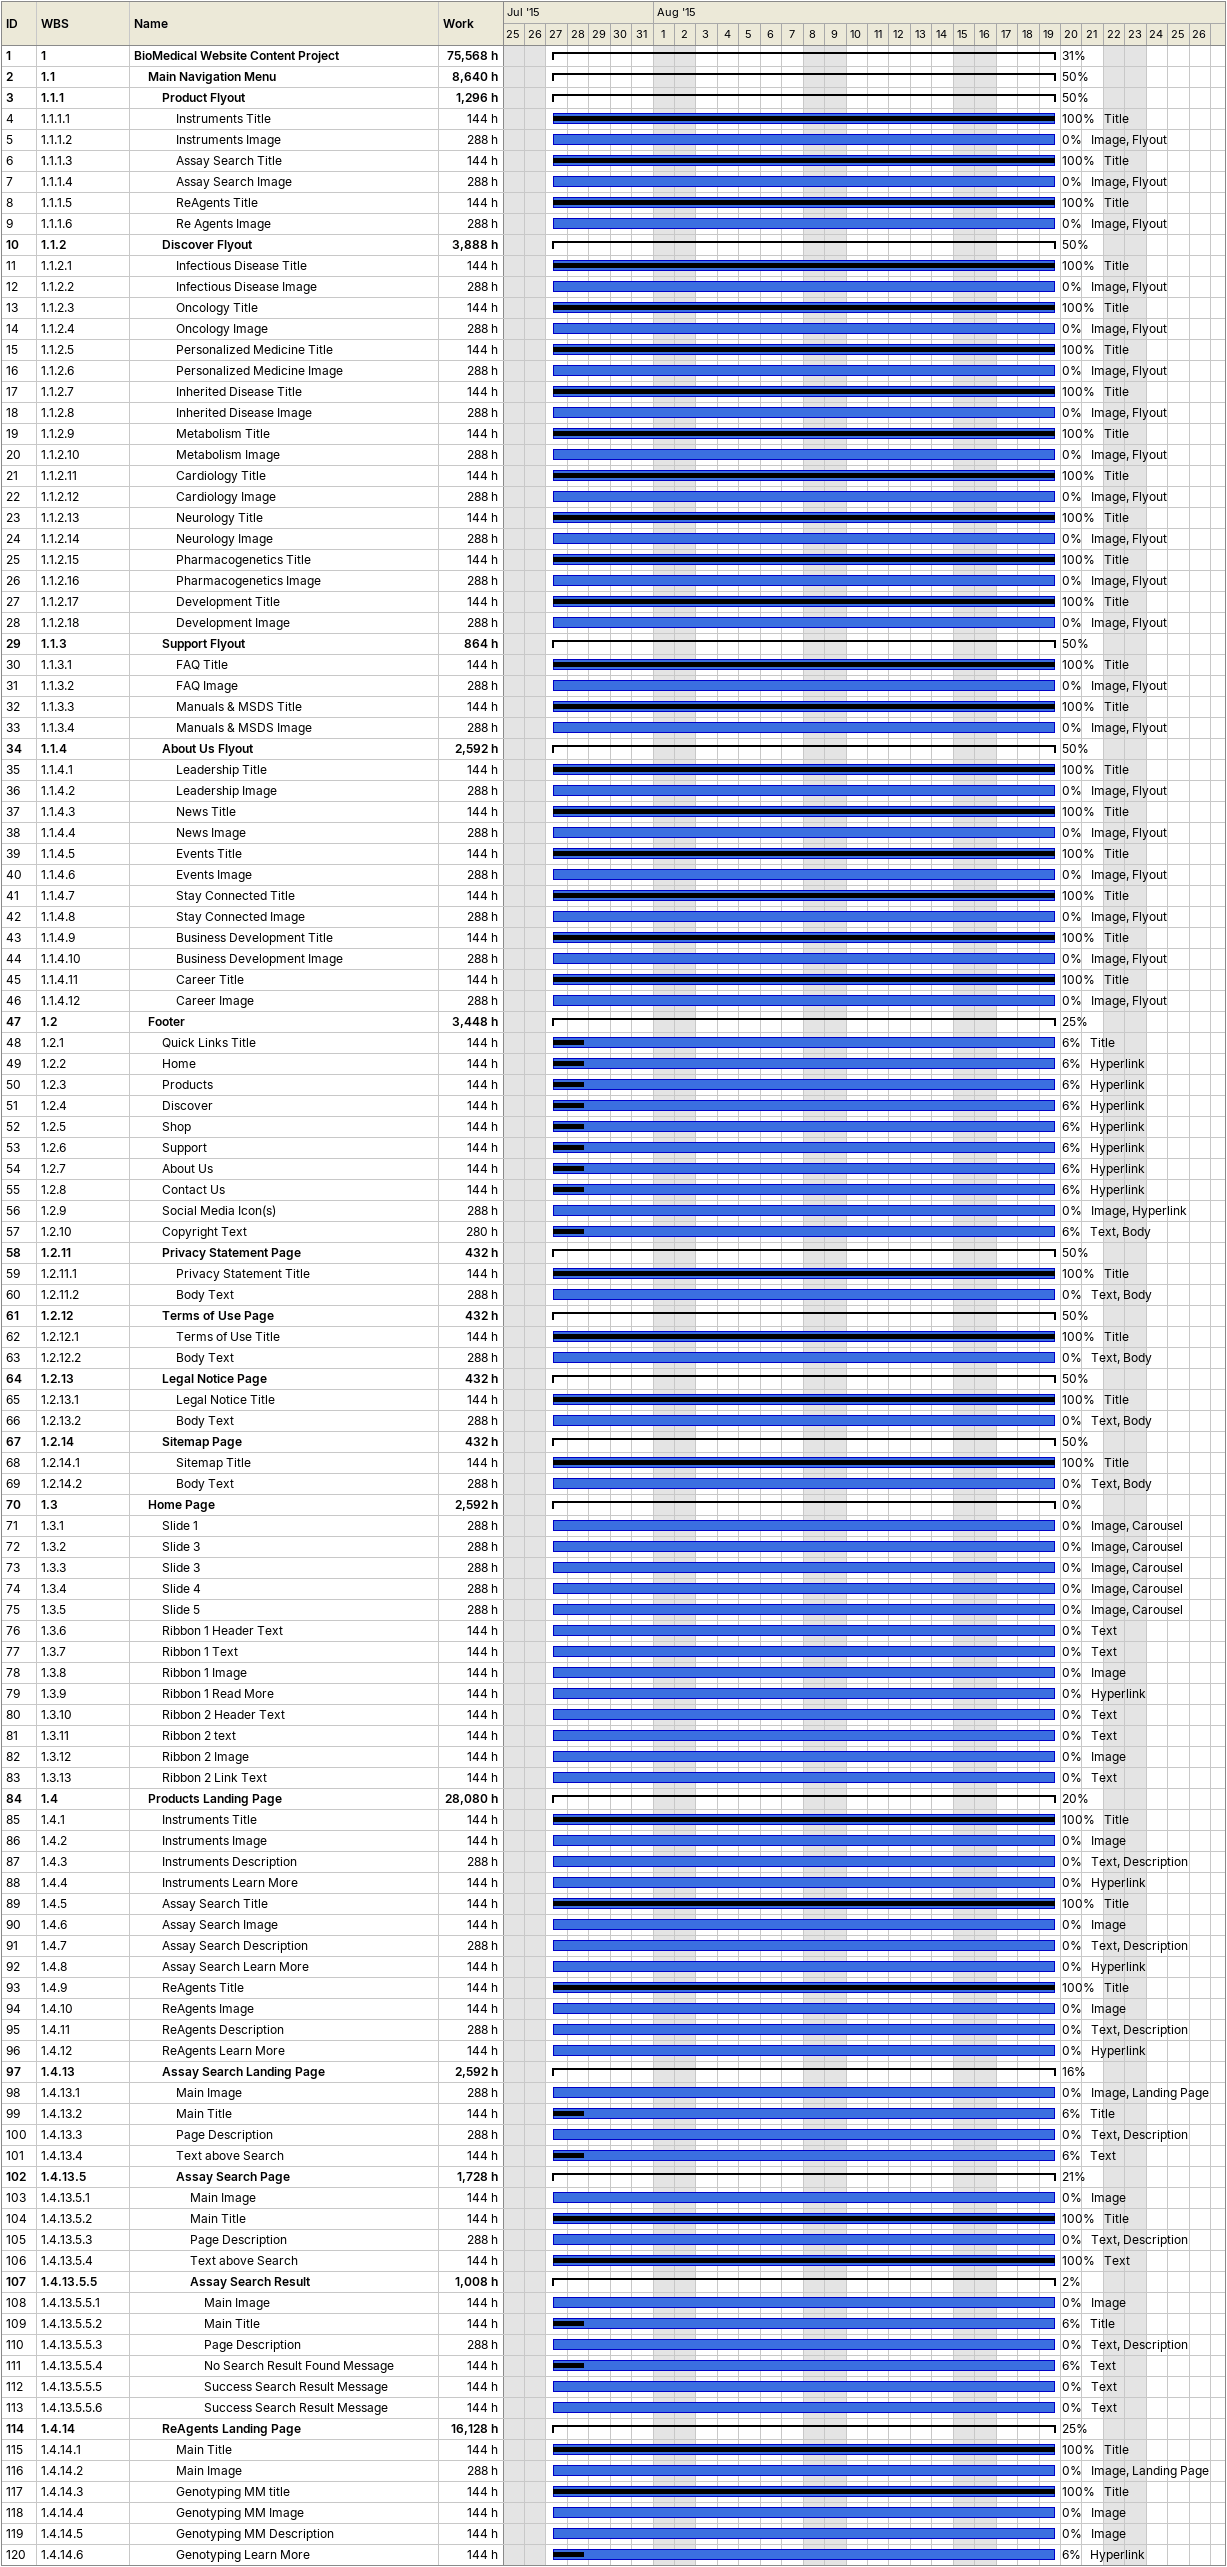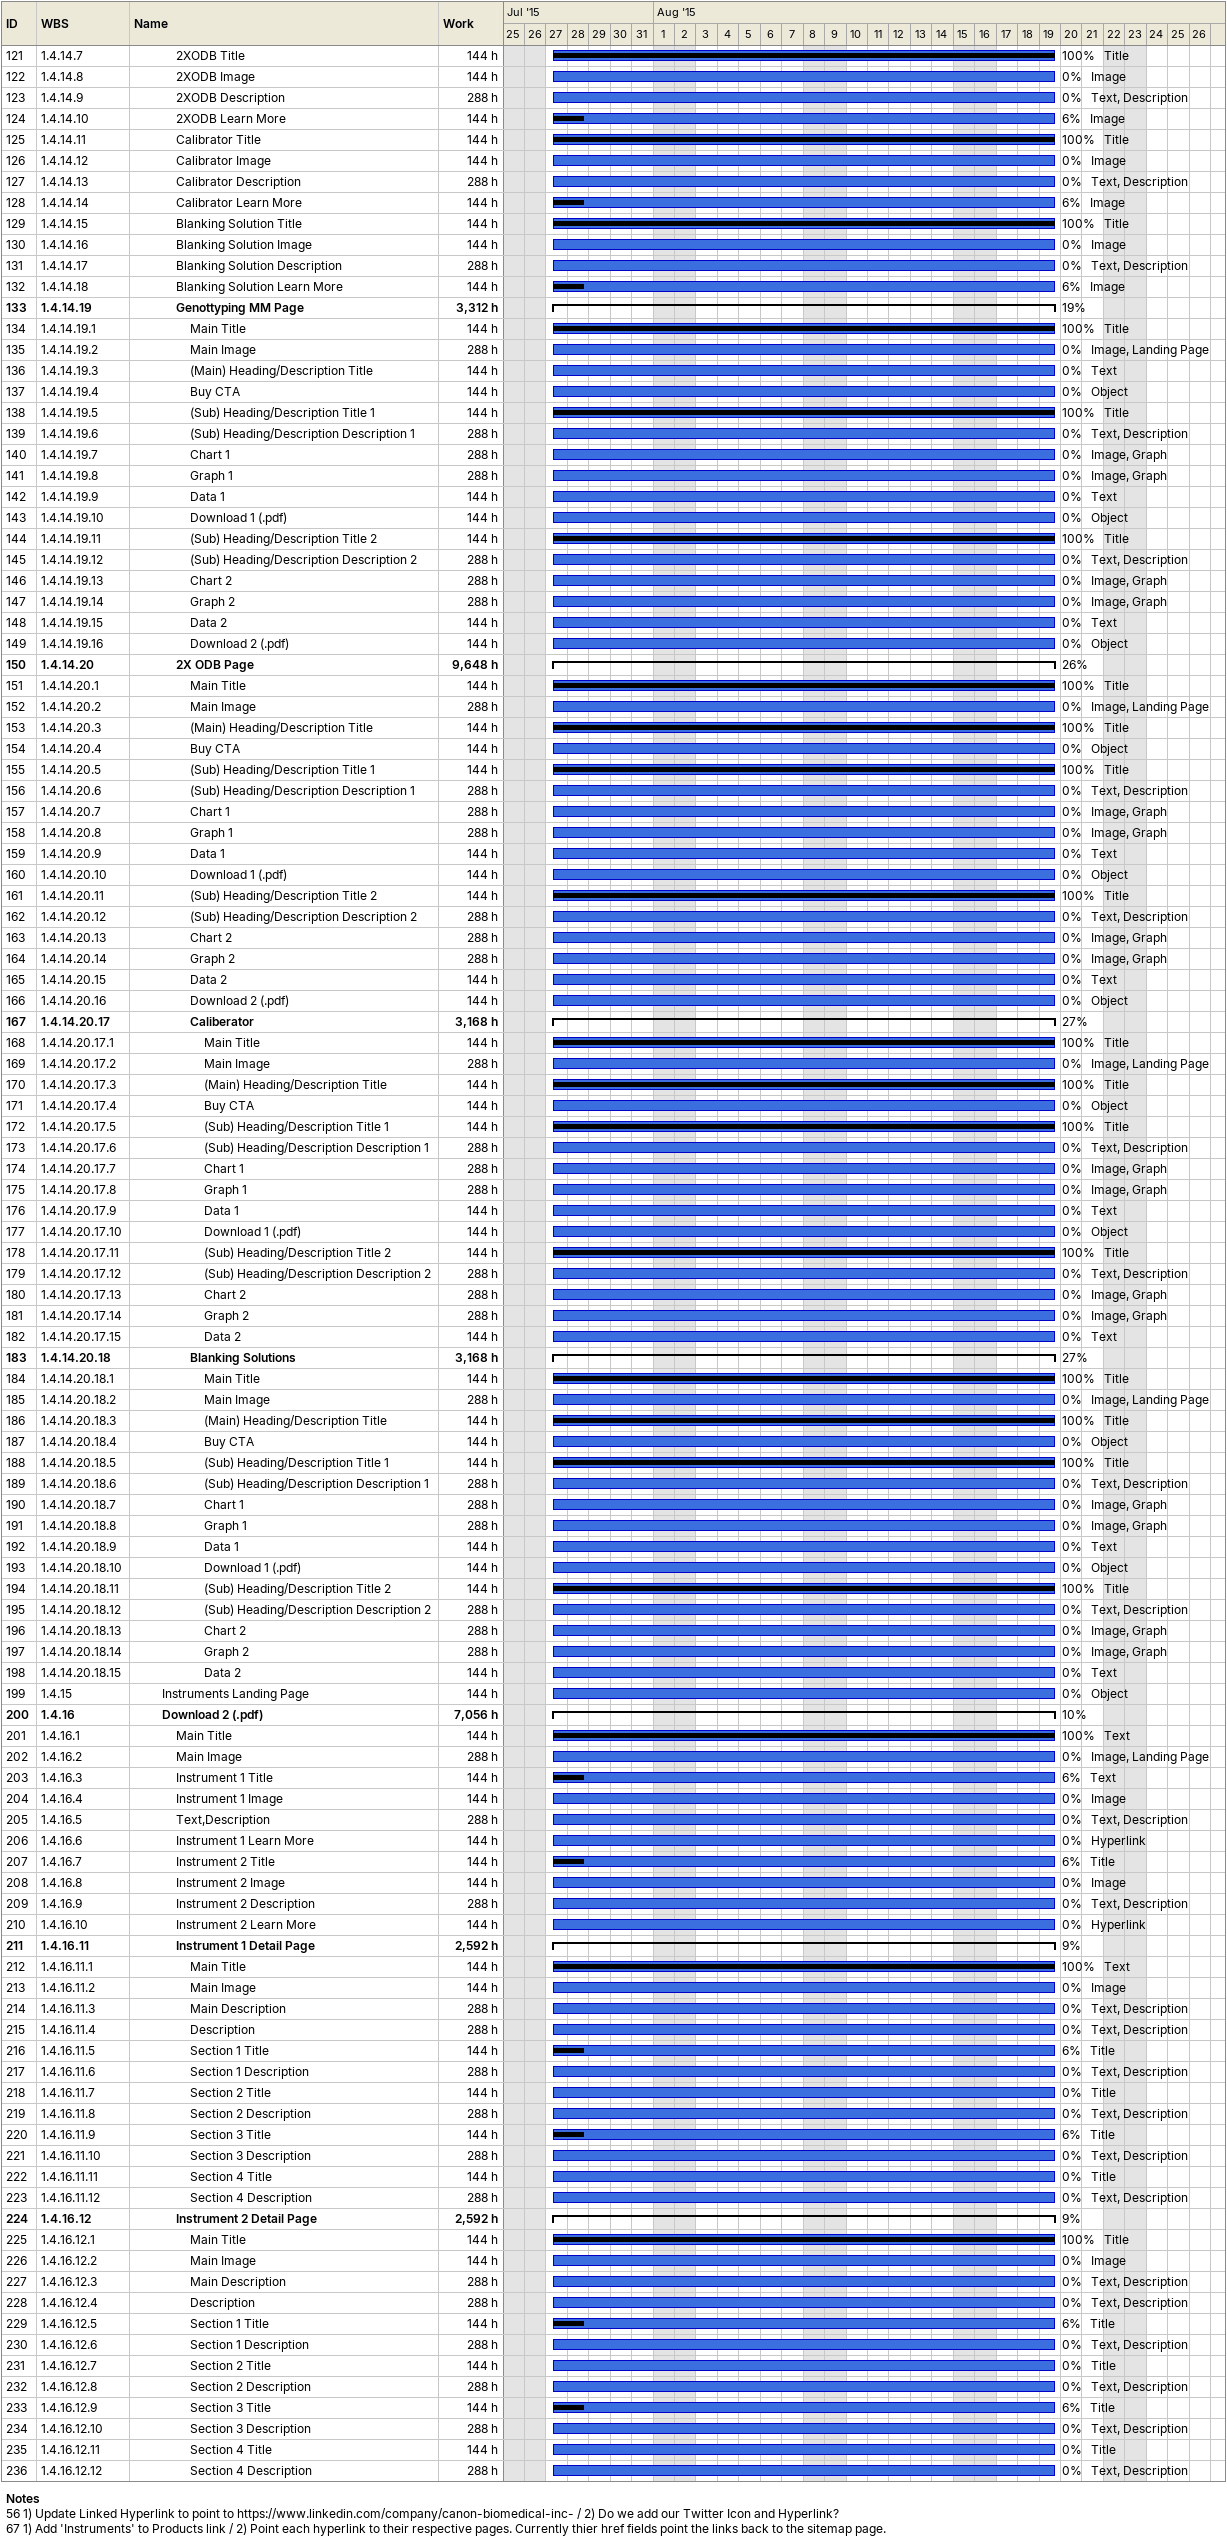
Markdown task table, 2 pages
| ID | WBS | Task | Start | Finish | Resources | % complete | Work (h) |
|---|---|---|---|---|---|---|---|
| 1 | 1 | **BioMedical Website Content Project** | 2015-07-27 | 2015-08-19 |  | 31 | 75568 |
| 2 | 1.1 | **Main Navigation Menu** | 2015-07-27 | 2015-08-19 |  | 50 | 8640 |
| 3 | 1.1.1 | **Product Flyout** | 2015-07-27 | 2015-08-19 |  | 50 | 1296 |
| 4 | 1.1.1.1 | Instruments Title | 2015-07-27 | 2015-08-19 | Title | 100 | 144 |
| 5 | 1.1.1.2 | Instruments Image | 2015-07-27 | 2015-08-19 | Image, Flyout | 0 | 288 |
| 6 | 1.1.1.3 | Assay Search Title | 2015-07-27 | 2015-08-19 | Title | 100 | 144 |
| 7 | 1.1.1.4 | Assay Search Image | 2015-07-27 | 2015-08-19 | Image, Flyout | 0 | 288 |
| 8 | 1.1.1.5 | ReAgents Title | 2015-07-27 | 2015-08-19 | Title | 100 | 144 |
| 9 | 1.1.1.6 | Re Agents Image | 2015-07-27 | 2015-08-19 | Image, Flyout | 0 | 288 |
| 10 | 1.1.2 | **Discover Flyout** | 2015-07-27 | 2015-08-19 |  | 50 | 3888 |
| 11 | 1.1.2.1 | Infectious Disease Title | 2015-07-27 | 2015-08-19 | Title | 100 | 144 |
| 12 | 1.1.2.2 | Infectious Disease Image | 2015-07-27 | 2015-08-19 | Image, Flyout | 0 | 288 |
| 13 | 1.1.2.3 | Oncology Title | 2015-07-27 | 2015-08-19 | Title | 100 | 144 |
| 14 | 1.1.2.4 | Oncology Image | 2015-07-27 | 2015-08-19 | Image, Flyout | 0 | 288 |
| 15 | 1.1.2.5 | Personalized Medicine Title | 2015-07-27 | 2015-08-19 | Title | 100 | 144 |
| 16 | 1.1.2.6 | Personalized Medicine Image | 2015-07-27 | 2015-08-19 | Image, Flyout | 0 | 288 |
| 17 | 1.1.2.7 | Inherited Disease Title | 2015-07-27 | 2015-08-19 | Title | 100 | 144 |
| 18 | 1.1.2.8 | Inherited Disease Image | 2015-07-27 | 2015-08-19 | Image, Flyout | 0 | 288 |
| 19 | 1.1.2.9 | Metabolism Title | 2015-07-27 | 2015-08-19 | Title | 100 | 144 |
| 20 | 1.1.2.10 | Metabolism Image | 2015-07-27 | 2015-08-19 | Image, Flyout | 0 | 288 |
| 21 | 1.1.2.11 | Cardiology Title | 2015-07-27 | 2015-08-19 | Title | 100 | 144 |
| 22 | 1.1.2.12 | Cardiology Image | 2015-07-27 | 2015-08-19 | Image, Flyout | 0 | 288 |
| 23 | 1.1.2.13 | Neurology Title | 2015-07-27 | 2015-08-19 | Title | 100 | 144 |
| 24 | 1.1.2.14 | Neurology Image | 2015-07-27 | 2015-08-19 | Image, Flyout | 0 | 288 |
| 25 | 1.1.2.15 | Pharmacogenetics Title | 2015-07-27 | 2015-08-19 | Title | 100 | 144 |
| 26 | 1.1.2.16 | Pharmacogenetics Image | 2015-07-27 | 2015-08-19 | Image, Flyout | 0 | 288 |
| 27 | 1.1.2.17 | Development Title | 2015-07-27 | 2015-08-19 | Title | 100 | 144 |
| 28 | 1.1.2.18 | Development Image | 2015-07-27 | 2015-08-19 | Image, Flyout | 0 | 288 |
| 29 | 1.1.3 | **Support Flyout** | 2015-07-27 | 2015-08-19 |  | 50 | 864 |
| 30 | 1.1.3.1 | FAQ Title | 2015-07-27 | 2015-08-19 | Title | 100 | 144 |
| 31 | 1.1.3.2 | FAQ Image | 2015-07-27 | 2015-08-19 | Image, Flyout | 0 | 288 |
| 32 | 1.1.3.3 | Manuals & MSDS Title | 2015-07-27 | 2015-08-19 | Title | 100 | 144 |
| 33 | 1.1.3.4 | Manuals & MSDS Image | 2015-07-27 | 2015-08-19 | Image, Flyout | 0 | 288 |
| 34 | 1.1.4 | **About Us Flyout** | 2015-07-27 | 2015-08-19 |  | 50 | 2592 |
| 35 | 1.1.4.1 | Leadership Title | 2015-07-27 | 2015-08-19 | Title | 100 | 144 |
| 36 | 1.1.4.2 | Leadership Image | 2015-07-27 | 2015-08-19 | Image, Flyout | 0 | 288 |
| 37 | 1.1.4.3 | News Title | 2015-07-27 | 2015-08-19 | Title | 100 | 144 |
| 38 | 1.1.4.4 | News Image | 2015-07-27 | 2015-08-19 | Image, Flyout | 0 | 288 |
| 39 | 1.1.4.5 | Events Title | 2015-07-27 | 2015-08-19 | Title | 100 | 144 |
| 40 | 1.1.4.6 | Events Image | 2015-07-27 | 2015-08-19 | Image, Flyout | 0 | 288 |
| 41 | 1.1.4.7 | Stay Connected Title | 2015-07-27 | 2015-08-19 | Title | 100 | 144 |
| 42 | 1.1.4.8 | Stay Connected Image | 2015-07-27 | 2015-08-19 | Image, Flyout | 0 | 288 |
| 43 | 1.1.4.9 | Business Development Title | 2015-07-27 | 2015-08-19 | Title | 100 | 144 |
| 44 | 1.1.4.10 | Business Development Image | 2015-07-27 | 2015-08-19 | Image, Flyout | 0 | 288 |
| 45 | 1.1.4.11 | Career Title | 2015-07-27 | 2015-08-19 | Title | 100 | 144 |
| 46 | 1.1.4.12 | Career Image | 2015-07-27 | 2015-08-19 | Image, Flyout | 0 | 288 |
| 47 | 1.2 | **Footer** | 2015-07-27 | 2015-08-19 |  | 25 | 3448 |
| 48 | 1.2.1 | Quick Links Title | 2015-07-27 | 2015-08-19 | Title | 6 | 144 |
| 49 | 1.2.2 | Home | 2015-07-27 | 2015-08-19 | Hyperlink | 6 | 144 |
| 50 | 1.2.3 | Products | 2015-07-27 | 2015-08-19 | Hyperlink | 6 | 144 |
| 51 | 1.2.4 | Discover | 2015-07-27 | 2015-08-19 | Hyperlink | 6 | 144 |
| 52 | 1.2.5 | Shop | 2015-07-27 | 2015-08-19 | Hyperlink | 6 | 144 |
| 53 | 1.2.6 | Support | 2015-07-27 | 2015-08-19 | Hyperlink | 6 | 144 |
| 54 | 1.2.7 | About Us | 2015-07-27 | 2015-08-19 | Hyperlink | 6 | 144 |
| 55 | 1.2.8 | Contact Us | 2015-07-27 | 2015-08-19 | Hyperlink | 6 | 144 |
| 56 | 1.2.9 | Social Media Icon(s) | 2015-07-27 | 2015-08-19 | Image, Hyperlink | 0 | 288 |
| 57 | 1.2.10 | Copyright Text | 2015-07-27 | 2015-08-19 | Text, Body | 6 | 280 |
| 58 | 1.2.11 | **Privacy Statement Page** | 2015-07-27 | 2015-08-19 |  | 50 | 432 |
| 59 | 1.2.11.1 | Privacy Statement Title | 2015-07-27 | 2015-08-19 | Title | 100 | 144 |
| 60 | 1.2.11.2 | Body Text | 2015-07-27 | 2015-08-19 | Text, Body | 0 | 288 |
| 61 | 1.2.12 | **Terms of Use Page** | 2015-07-27 | 2015-08-19 |  | 50 | 432 |
| 62 | 1.2.12.1 | Terms of Use Title | 2015-07-27 | 2015-08-19 | Title | 100 | 144 |
| 63 | 1.2.12.2 | Body Text | 2015-07-27 | 2015-08-19 | Text, Body | 0 | 288 |
| 64 | 1.2.13 | **Legal Notice Page** | 2015-07-27 | 2015-08-19 |  | 50 | 432 |
| 65 | 1.2.13.1 | Legal Notice Title | 2015-07-27 | 2015-08-19 | Title | 100 | 144 |
| 66 | 1.2.13.2 | Body Text | 2015-07-27 | 2015-08-19 | Text, Body | 0 | 288 |
| 67 | 1.2.14 | **Sitemap Page** | 2015-07-27 | 2015-08-19 |  | 50 | 432 |
| 68 | 1.2.14.1 | Sitemap Title | 2015-07-27 | 2015-08-19 | Title | 100 | 144 |
| 69 | 1.2.14.2 | Body Text | 2015-07-27 | 2015-08-19 | Text, Body | 0 | 288 |
| 70 | 1.3 | **Home Page** | 2015-07-27 | 2015-08-19 |  | 0 | 2592 |
| 71 | 1.3.1 | Slide 1 | 2015-07-27 | 2015-08-19 | Image, Carousel | 0 | 288 |
| 72 | 1.3.2 | Slide 3 | 2015-07-27 | 2015-08-19 | Image, Carousel | 0 | 288 |
| 73 | 1.3.3 | Slide 3 | 2015-07-27 | 2015-08-19 | Image, Carousel | 0 | 288 |
| 74 | 1.3.4 | Slide 4 | 2015-07-27 | 2015-08-19 | Image, Carousel | 0 | 288 |
| 75 | 1.3.5 | Slide 5 | 2015-07-27 | 2015-08-19 | Image, Carousel | 0 | 288 |
| 76 | 1.3.6 | Ribbon 1 Header Text | 2015-07-27 | 2015-08-19 | Text | 0 | 144 |
| 77 | 1.3.7 | Ribbon 1 Text | 2015-07-27 | 2015-08-19 | Text | 0 | 144 |
| 78 | 1.3.8 | Ribbon 1 Image | 2015-07-27 | 2015-08-19 | Image | 0 | 144 |
| 79 | 1.3.9 | Ribbon 1 Read More | 2015-07-27 | 2015-08-19 | Hyperlink | 0 | 144 |
| 80 | 1.3.10 | Ribbon 2 Header Text | 2015-07-27 | 2015-08-19 | Text | 0 | 144 |
| 81 | 1.3.11 | Ribbon 2 text | 2015-07-27 | 2015-08-19 | Text | 0 | 144 |
| 82 | 1.3.12 | Ribbon 2 Image | 2015-07-27 | 2015-08-19 | Image | 0 | 144 |
| 83 | 1.3.13 | Ribbon 2 Link Text | 2015-07-27 | 2015-08-19 | Text | 0 | 144 |
| 84 | 1.4 | **Products Landing Page** | 2015-07-27 | 2015-08-19 |  | 20 | 28080 |
| 85 | 1.4.1 | Instruments Title | 2015-07-27 | 2015-08-19 | Title | 100 | 144 |
| 86 | 1.4.2 | Instruments Image | 2015-07-27 | 2015-08-19 | Image | 0 | 144 |
| 87 | 1.4.3 | Instruments Description | 2015-07-27 | 2015-08-19 | Text, Description | 0 | 288 |
| 88 | 1.4.4 | Instruments Learn More | 2015-07-27 | 2015-08-19 | Hyperlink | 0 | 144 |
| 89 | 1.4.5 | Assay Search Title | 2015-07-27 | 2015-08-19 | Title | 100 | 144 |
| 90 | 1.4.6 | Assay Search Image | 2015-07-27 | 2015-08-19 | Image | 0 | 144 |
| 91 | 1.4.7 | Assay Search Description | 2015-07-27 | 2015-08-19 | Text, Description | 0 | 288 |
| 92 | 1.4.8 | Assay Search Learn More | 2015-07-27 | 2015-08-19 | Hyperlink | 0 | 144 |
| 93 | 1.4.9 | ReAgents Title | 2015-07-27 | 2015-08-19 | Title | 100 | 144 |
| 94 | 1.4.10 | ReAgents Image | 2015-07-27 | 2015-08-19 | Image | 0 | 144 |
| 95 | 1.4.11 | ReAgents Description | 2015-07-27 | 2015-08-19 | Text, Description | 0 | 288 |
| 96 | 1.4.12 | ReAgents Learn More | 2015-07-27 | 2015-08-19 | Hyperlink | 0 | 144 |
| 97 | 1.4.13 | **Assay Search Landing Page** | 2015-07-27 | 2015-08-19 |  | 16 | 2592 |
| 98 | 1.4.13.1 | Main Image | 2015-07-27 | 2015-08-19 | Image, Landing Page | 0 | 288 |
| 99 | 1.4.13.2 | Main Title | 2015-07-27 | 2015-08-19 | Title | 6 | 144 |
| 100 | 1.4.13.3 | Page Description | 2015-07-27 | 2015-08-19 | Text, Description | 0 | 288 |
| 101 | 1.4.13.4 | Text above Search | 2015-07-27 | 2015-08-19 | Text | 6 | 144 |
| 102 | 1.4.13.5 | **Assay Search Page** | 2015-07-27 | 2015-08-19 |  | 21 | 1728 |
| 103 | 1.4.13.5.1 | Main Image | 2015-07-27 | 2015-08-19 | Image | 0 | 144 |
| 104 | 1.4.13.5.2 | Main Title | 2015-07-27 | 2015-08-19 | Title | 100 | 144 |
| 105 | 1.4.13.5.3 | Page Description | 2015-07-27 | 2015-08-19 | Text, Description | 0 | 288 |
| 106 | 1.4.13.5.4 | Text above Search | 2015-07-27 | 2015-08-19 | Text | 100 | 144 |
| 107 | 1.4.13.5.5 | **Assay Search Result** | 2015-07-27 | 2015-08-19 |  | 2 | 1008 |
| 108 | 1.4.13.5.5.1 | Main Image | 2015-07-27 | 2015-08-19 | Image | 0 | 144 |
| 109 | 1.4.13.5.5.2 | Main Title | 2015-07-27 | 2015-08-19 | Title | 6 | 144 |
| 110 | 1.4.13.5.5.3 | Page Description | 2015-07-27 | 2015-08-19 | Text, Description | 0 | 288 |
| 111 | 1.4.13.5.5.4 | No Search Result Found Message | 2015-07-27 | 2015-08-19 | Text | 6 | 144 |
| 112 | 1.4.13.5.5.5 | Success Search Result Message | 2015-07-27 | 2015-08-19 | Text | 0 | 144 |
| 113 | 1.4.13.5.5.6 | Success Search Result Message | 2015-07-27 | 2015-08-19 | Text | 0 | 144 |
| 114 | 1.4.14 | **ReAgents Landing Page** | 2015-07-27 | 2015-08-19 |  | 25 | 16128 |
| 115 | 1.4.14.1 | Main Title | 2015-07-27 | 2015-08-19 | Title | 100 | 144 |
| 116 | 1.4.14.2 | Main Image | 2015-07-27 | 2015-08-19 | Image, Landing Page | 0 | 288 |
| 117 | 1.4.14.3 | Genotyping MM title | 2015-07-27 | 2015-08-19 | Title | 100 | 144 |
| 118 | 1.4.14.4 | Genotyping MM Image | 2015-07-27 | 2015-08-19 | Image | 0 | 144 |
| 119 | 1.4.14.5 | Genotyping MM Description | 2015-07-27 | 2015-08-19 | Image | 0 | 144 |
| 120 | 1.4.14.6 | Genotyping Learn More | 2015-07-27 | 2015-08-19 | Hyperlink | 6 | 144 |
| 121 | 1.4.14.7 | 2XODB Title | 2015-07-27 | 2015-08-19 | Title | 100 | 144 |
| 122 | 1.4.14.8 | 2XODB Image | 2015-07-27 | 2015-08-19 | Image | 0 | 144 |
| 123 | 1.4.14.9 | 2XODB Description | 2015-07-27 | 2015-08-19 | Text, Description | 0 | 288 |
| 124 | 1.4.14.10 | 2XODB Learn More | 2015-07-27 | 2015-08-19 | Image | 6 | 144 |
| 125 | 1.4.14.11 | Calibrator Title | 2015-07-27 | 2015-08-19 | Title | 100 | 144 |
| 126 | 1.4.14.12 | Calibrator Image | 2015-07-27 | 2015-08-19 | Image | 0 | 144 |
| 127 | 1.4.14.13 | Calibrator Description | 2015-07-27 | 2015-08-19 | Text, Description | 0 | 288 |
| 128 | 1.4.14.14 | Calibrator Learn More | 2015-07-27 | 2015-08-19 | Image | 6 | 144 |
| 129 | 1.4.14.15 | Blanking Solution Title | 2015-07-27 | 2015-08-19 | Title | 100 | 144 |
| 130 | 1.4.14.16 | Blanking Solution Image | 2015-07-27 | 2015-08-19 | Image | 0 | 144 |
| 131 | 1.4.14.17 | Blanking Solution Description | 2015-07-27 | 2015-08-19 | Text, Description | 0 | 288 |
| 132 | 1.4.14.18 | Blanking Solution Learn More | 2015-07-27 | 2015-08-19 | Image | 6 | 144 |
| 133 | 1.4.14.19 | **Genottyping MM Page** | 2015-07-27 | 2015-08-19 |  | 19 | 3312 |
| 134 | 1.4.14.19.1 | Main Title | 2015-07-27 | 2015-08-19 | Title | 100 | 144 |
| 135 | 1.4.14.19.2 | Main Image | 2015-07-27 | 2015-08-19 | Image, Landing Page | 0 | 288 |
| 136 | 1.4.14.19.3 | (Main) Heading/Description Title | 2015-07-27 | 2015-08-19 | Text | 0 | 144 |
| 137 | 1.4.14.19.4 | Buy CTA | 2015-07-27 | 2015-08-19 | Object | 0 | 144 |
| 138 | 1.4.14.19.5 | (Sub) Heading/Description Title 1 | 2015-07-27 | 2015-08-19 | Title | 100 | 144 |
| 139 | 1.4.14.19.6 | (Sub) Heading/Description Description 1 | 2015-07-27 | 2015-08-19 | Text, Description | 0 | 288 |
| 140 | 1.4.14.19.7 | Chart 1 | 2015-07-27 | 2015-08-19 | Image, Graph | 0 | 288 |
| 141 | 1.4.14.19.8 | Graph 1 | 2015-07-27 | 2015-08-19 | Image, Graph | 0 | 288 |
| 142 | 1.4.14.19.9 | Data 1 | 2015-07-27 | 2015-08-19 | Text | 0 | 144 |
| 143 | 1.4.14.19.10 | Download 1 (.pdf) | 2015-07-27 | 2015-08-19 | Object | 0 | 144 |
| 144 | 1.4.14.19.11 | (Sub) Heading/Description Title 2 | 2015-07-27 | 2015-08-19 | Title | 100 | 144 |
| 145 | 1.4.14.19.12 | (Sub) Heading/Description Description 2 | 2015-07-27 | 2015-08-19 | Text, Description | 0 | 288 |
| 146 | 1.4.14.19.13 | Chart 2 | 2015-07-27 | 2015-08-19 | Image, Graph | 0 | 288 |
| 147 | 1.4.14.19.14 | Graph 2 | 2015-07-27 | 2015-08-19 | Image, Graph | 0 | 288 |
| 148 | 1.4.14.19.15 | Data 2 | 2015-07-27 | 2015-08-19 | Text | 0 | 144 |
| 149 | 1.4.14.19.16 | Download 2 (.pdf) | 2015-07-27 | 2015-08-19 | Object | 0 | 144 |
| 150 | 1.4.14.20 | **2X ODB Page** | 2015-07-27 | 2015-08-19 |  | 26 | 9648 |
| 151 | 1.4.14.20.1 | Main Title | 2015-07-27 | 2015-08-19 | Title | 100 | 144 |
| 152 | 1.4.14.20.2 | Main Image | 2015-07-27 | 2015-08-19 | Image, Landing Page | 0 | 288 |
| 153 | 1.4.14.20.3 | (Main) Heading/Description Title | 2015-07-27 | 2015-08-19 | Title | 100 | 144 |
| 154 | 1.4.14.20.4 | Buy CTA | 2015-07-27 | 2015-08-19 | Object | 0 | 144 |
| 155 | 1.4.14.20.5 | (Sub) Heading/Description Title 1 | 2015-07-27 | 2015-08-19 | Title | 100 | 144 |
| 156 | 1.4.14.20.6 | (Sub) Heading/Description Description 1 | 2015-07-27 | 2015-08-19 | Text, Description | 0 | 288 |
| 157 | 1.4.14.20.7 | Chart 1 | 2015-07-27 | 2015-08-19 | Image, Graph | 0 | 288 |
| 158 | 1.4.14.20.8 | Graph 1 | 2015-07-27 | 2015-08-19 | Image, Graph | 0 | 288 |
| 159 | 1.4.14.20.9 | Data 1 | 2015-07-27 | 2015-08-19 | Text | 0 | 144 |
| 160 | 1.4.14.20.10 | Download 1 (.pdf) | 2015-07-27 | 2015-08-19 | Object | 0 | 144 |
| 161 | 1.4.14.20.11 | (Sub) Heading/Description Title 2 | 2015-07-27 | 2015-08-19 | Title | 100 | 144 |
| 162 | 1.4.14.20.12 | (Sub) Heading/Description Description 2 | 2015-07-27 | 2015-08-19 | Text, Description | 0 | 288 |
| 163 | 1.4.14.20.13 | Chart 2 | 2015-07-27 | 2015-08-19 | Image, Graph | 0 | 288 |
| 164 | 1.4.14.20.14 | Graph 2 | 2015-07-27 | 2015-08-19 | Image, Graph | 0 | 288 |
| 165 | 1.4.14.20.15 | Data 2 | 2015-07-27 | 2015-08-19 | Text | 0 | 144 |
| 166 | 1.4.14.20.16 | Download 2 (.pdf) | 2015-07-27 | 2015-08-19 | Object | 0 | 144 |
| 167 | 1.4.14.20.17 | **Caliberator** | 2015-07-27 | 2015-08-19 |  | 27 | 3168 |
| 168 | 1.4.14.20.17.1 | Main Title | 2015-07-27 | 2015-08-19 | Title | 100 | 144 |
| 169 | 1.4.14.20.17.2 | Main Image | 2015-07-27 | 2015-08-19 | Image, Landing Page | 0 | 288 |
| 170 | 1.4.14.20.17.3 | (Main) Heading/Description Title | 2015-07-27 | 2015-08-19 | Title | 100 | 144 |
| 171 | 1.4.14.20.17.4 | Buy CTA | 2015-07-27 | 2015-08-19 | Object | 0 | 144 |
| 172 | 1.4.14.20.17.5 | (Sub) Heading/Description Title 1 | 2015-07-27 | 2015-08-19 | Title | 100 | 144 |
| 173 | 1.4.14.20.17.6 | (Sub) Heading/Description Description 1 | 2015-07-27 | 2015-08-19 | Text, Description | 0 | 288 |
| 174 | 1.4.14.20.17.7 | Chart 1 | 2015-07-27 | 2015-08-19 | Image, Graph | 0 | 288 |
| 175 | 1.4.14.20.17.8 | Graph 1 | 2015-07-27 | 2015-08-19 | Image, Graph | 0 | 288 |
| 176 | 1.4.14.20.17.9 | Data 1 | 2015-07-27 | 2015-08-19 | Text | 0 | 144 |
| 177 | 1.4.14.20.17.10 | Download 1 (.pdf) | 2015-07-27 | 2015-08-19 | Object | 0 | 144 |
| 178 | 1.4.14.20.17.11 | (Sub) Heading/Description Title 2 | 2015-07-27 | 2015-08-19 | Title | 100 | 144 |
| 179 | 1.4.14.20.17.12 | (Sub) Heading/Description Description 2 | 2015-07-27 | 2015-08-19 | Text, Description | 0 | 288 |
| 180 | 1.4.14.20.17.13 | Chart 2 | 2015-07-27 | 2015-08-19 | Image, Graph | 0 | 288 |
| 181 | 1.4.14.20.17.14 | Graph 2 | 2015-07-27 | 2015-08-19 | Image, Graph | 0 | 288 |
| 182 | 1.4.14.20.17.15 | Data 2 | 2015-07-27 | 2015-08-19 | Text | 0 | 144 |
| 183 | 1.4.14.20.18 | **Blanking Solutions** | 2015-07-27 | 2015-08-19 |  | 27 | 3168 |
| 184 | 1.4.14.20.18.1 | Main Title | 2015-07-27 | 2015-08-19 | Title | 100 | 144 |
| 185 | 1.4.14.20.18.2 | Main Image | 2015-07-27 | 2015-08-19 | Image, Landing Page | 0 | 288 |
| 186 | 1.4.14.20.18.3 | (Main) Heading/Description Title | 2015-07-27 | 2015-08-19 | Title | 100 | 144 |
| 187 | 1.4.14.20.18.4 | Buy CTA | 2015-07-27 | 2015-08-19 | Object | 0 | 144 |
| 188 | 1.4.14.20.18.5 | (Sub) Heading/Description Title 1 | 2015-07-27 | 2015-08-19 | Title | 100 | 144 |
| 189 | 1.4.14.20.18.6 | (Sub) Heading/Description Description 1 | 2015-07-27 | 2015-08-19 | Text, Description | 0 | 288 |
| 190 | 1.4.14.20.18.7 | Chart 1 | 2015-07-27 | 2015-08-19 | Image, Graph | 0 | 288 |
| 191 | 1.4.14.20.18.8 | Graph 1 | 2015-07-27 | 2015-08-19 | Image, Graph | 0 | 288 |
| 192 | 1.4.14.20.18.9 | Data 1 | 2015-07-27 | 2015-08-19 | Text | 0 | 144 |
| 193 | 1.4.14.20.18.10 | Download 1 (.pdf) | 2015-07-27 | 2015-08-19 | Object | 0 | 144 |
| 194 | 1.4.14.20.18.11 | (Sub) Heading/Description Title 2 | 2015-07-27 | 2015-08-19 | Title | 100 | 144 |
| 195 | 1.4.14.20.18.12 | (Sub) Heading/Description Description 2 | 2015-07-27 | 2015-08-19 | Text, Description | 0 | 288 |
| 196 | 1.4.14.20.18.13 | Chart 2 | 2015-07-27 | 2015-08-19 | Image, Graph | 0 | 288 |
| 197 | 1.4.14.20.18.14 | Graph 2 | 2015-07-27 | 2015-08-19 | Image, Graph | 0 | 288 |
| 198 | 1.4.14.20.18.15 | Data 2 | 2015-07-27 | 2015-08-19 | Text | 0 | 144 |
| 199 | 1.4.15 | Instruments Landing Page | 2015-07-27 | 2015-08-19 | Object | 0 | 144 |
| 200 | 1.4.16 | **Download 2 (.pdf)** | 2015-07-27 | 2015-08-19 |  | 10 | 7056 |
| 201 | 1.4.16.1 | Main Title | 2015-07-27 | 2015-08-19 | Text | 100 | 144 |
| 202 | 1.4.16.2 | Main Image | 2015-07-27 | 2015-08-19 | Image, Landing Page | 0 | 288 |
| 203 | 1.4.16.3 | Instrument 1 Title | 2015-07-27 | 2015-08-19 | Text | 6 | 144 |
| 204 | 1.4.16.4 | Instrument 1 Image | 2015-07-27 | 2015-08-19 | Image | 0 | 144 |
| 205 | 1.4.16.5 | Text,Description | 2015-07-27 | 2015-08-19 | Text, Description | 0 | 288 |
| 206 | 1.4.16.6 | Instrument 1 Learn More | 2015-07-27 | 2015-08-19 | Hyperlink | 0 | 144 |
| 207 | 1.4.16.7 | Instrument 2 Title | 2015-07-27 | 2015-08-19 | Title | 6 | 144 |
| 208 | 1.4.16.8 | Instrument 2 Image | 2015-07-27 | 2015-08-19 | Image | 0 | 144 |
| 209 | 1.4.16.9 | Instrument 2 Description | 2015-07-27 | 2015-08-19 | Text, Description | 0 | 288 |
| 210 | 1.4.16.10 | Instrument 2 Learn More | 2015-07-27 | 2015-08-19 | Hyperlink | 0 | 144 |
| 211 | 1.4.16.11 | **Instrument 1 Detail Page** | 2015-07-27 | 2015-08-19 |  | 9 | 2592 |
| 212 | 1.4.16.11.1 | Main Title | 2015-07-27 | 2015-08-19 | Text | 100 | 144 |
| 213 | 1.4.16.11.2 | Main Image | 2015-07-27 | 2015-08-19 | Image | 0 | 144 |
| 214 | 1.4.16.11.3 | Main Description | 2015-07-27 | 2015-08-19 | Text, Description | 0 | 288 |
| 215 | 1.4.16.11.4 | Description | 2015-07-27 | 2015-08-19 | Text, Description | 0 | 288 |
| 216 | 1.4.16.11.5 | Section 1 Title | 2015-07-27 | 2015-08-19 | Title | 6 | 144 |
| 217 | 1.4.16.11.6 | Section 1 Description | 2015-07-27 | 2015-08-19 | Text, Description | 0 | 288 |
| 218 | 1.4.16.11.7 | Section 2 Title | 2015-07-27 | 2015-08-19 | Title | 0 | 144 |
| 219 | 1.4.16.11.8 | Section 2 Description | 2015-07-27 | 2015-08-19 | Text, Description | 0 | 288 |
| 220 | 1.4.16.11.9 | Section 3 Title | 2015-07-27 | 2015-08-19 | Title | 6 | 144 |
| 221 | 1.4.16.11.10 | Section 3 Description | 2015-07-27 | 2015-08-19 | Text, Description | 0 | 288 |
| 222 | 1.4.16.11.11 | Section 4 Title | 2015-07-27 | 2015-08-19 | Title | 0 | 144 |
| 223 | 1.4.16.11.12 | Section 4 Description | 2015-07-27 | 2015-08-19 | Text, Description | 0 | 288 |
| 224 | 1.4.16.12 | **Instrument 2 Detail Page** | 2015-07-27 | 2015-08-19 |  | 9 | 2592 |
| 225 | 1.4.16.12.1 | Main Title | 2015-07-27 | 2015-08-19 | Title | 100 | 144 |
| 226 | 1.4.16.12.2 | Main Image | 2015-07-27 | 2015-08-19 | Image | 0 | 144 |
| 227 | 1.4.16.12.3 | Main Description | 2015-07-27 | 2015-08-19 | Text, Description | 0 | 288 |
| 228 | 1.4.16.12.4 | Description | 2015-07-27 | 2015-08-19 | Text, Description | 0 | 288 |
| 229 | 1.4.16.12.5 | Section 1 Title | 2015-07-27 | 2015-08-19 | Title | 6 | 144 |
| 230 | 1.4.16.12.6 | Section 1 Description | 2015-07-27 | 2015-08-19 | Text, Description | 0 | 288 |
| 231 | 1.4.16.12.7 | Section 2 Title | 2015-07-27 | 2015-08-19 | Title | 0 | 144 |
| 232 | 1.4.16.12.8 | Section 2 Description | 2015-07-27 | 2015-08-19 | Text, Description | 0 | 288 |
| 233 | 1.4.16.12.9 | Section 3 Title | 2015-07-27 | 2015-08-19 | Title | 6 | 144 |
| 234 | 1.4.16.12.10 | Section 3 Description | 2015-07-27 | 2015-08-19 | Text, Description | 0 | 288 |
| 235 | 1.4.16.12.11 | Section 4 Title | 2015-07-27 | 2015-08-19 | Title | 0 | 144 |
| 236 | 1.4.16.12.12 | Section 4 Description | 2015-07-27 | 2015-08-19 | Text, Description | 0 | 288 |

Notes
- 56: 1) Update Linked Hyperlink to point to https://www.linkedin.com/company/canon-biomedical-inc- / 2) Do we add our Twitter Icon and Hyperlink?
- 67: 1) Add 'Instruments' to Products link / 2) Point each hyperlink to their respective pages. Currently thier href fields point the links back to the sitemap page.
